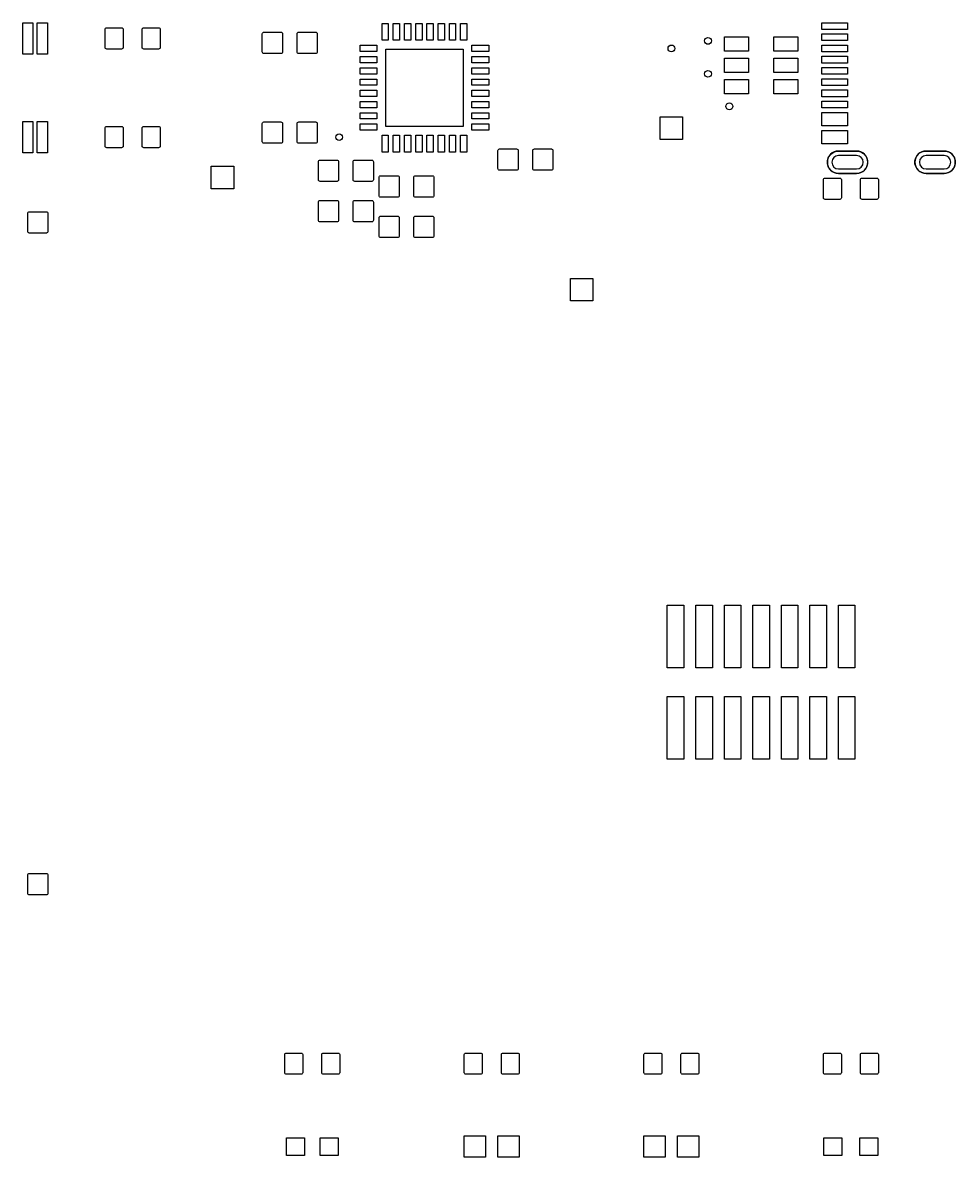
# Model space of a CAD drawing. Header units: inches. Extents: x 4.52 to 7.77, y -6.01 to -2.23.
# Drawn here: x 6.126 to 7.762, y -6.011 to -4.02 of the extents above; entities that cross this region are included whole.
import ezdxf

# ---------------------------------------------------------------- set-up
doc = ezdxf.new("R2010")
doc.units = ezdxf.units.IN
doc.header["$MEASUREMENT"] = 0
doc.layers.add('F.Mask', color=201, linetype='CONTINUOUS', true_color=0xd864ff)

msp = doc.modelspace()

# ---------------------------------------------------------------- linework, layer by layer
at = {"layer": 'F.Mask', "linetype": 'CONTINUOUS'}
for p, q in [((6.126, -4.0748), (6.126, -4.0197)), ((6.126, -4.0197), (6.1437, -4.0197)), ((6.1437, -4.0197), (6.1437, -4.0748)), ((6.1516, -4.0748), (6.1516, -4.0197)), ((6.1516, -4.0197), (6.1693, -4.0197)), ((6.1693, -4.0197), (6.1693, -4.0748)), ((6.7563, -4.0506), (6.7563, -4.0211)), ((6.7563, -4.0211), (6.7673, -4.0211)), ((6.7673, -4.0211), (6.7673, -4.0506)), ((6.776, -4.0506), (6.776, -4.0211)), ((6.776, -4.0211), (6.787, -4.0211)), ((6.787, -4.0211), (6.787, -4.0506)), ((6.7957, -4.0506), (6.7957, -4.0211)), ((6.7957, -4.0211), (6.8067, -4.0211)), ((6.8067, -4.0211), (6.8067, -4.0506)), ((6.8154, -4.0506), (6.8154, -4.0211)), ((6.8154, -4.0211), (6.8264, -4.0211)), ((6.8264, -4.0211), (6.8264, -4.0506)), ((6.835, -4.0506), (6.835, -4.0211)), ((6.835, -4.0211), (6.8461, -4.0211)), ((6.8461, -4.0211), (6.8461, -4.0506)), ((6.8547, -4.0506), (6.8547, -4.0211)), ((6.8547, -4.0211), (6.8657, -4.0211)), ((6.8657, -4.0211), (6.8657, -4.0506)), ((6.8744, -4.0506), (6.8744, -4.0211)), ((6.8744, -4.0211), (6.8854, -4.0211)), ((6.8854, -4.0211), (6.8854, -4.0506)), ((6.8941, -4.0506), (6.8941, -4.0211)), ((6.8941, -4.0211), (6.9051, -4.0211)), ((6.9051, -4.0211), (6.9051, -4.0506)), ((7.5276, -4.0315), (7.5276, -4.0197)), ((7.5276, -4.0197), (7.5728, -4.0197)), ((7.5728, -4.0197), (7.5728, -4.0315)), ((6.2707, -4.0313), (6.2709, -4.0303)), ((6.2707, -4.0631), (6.2707, -4.0313)), ((6.2709, -4.0303), (6.2715, -4.0294)), ((6.2715, -4.0294), (6.2724, -4.0288)), ((6.2724, -4.0288), (6.2735, -4.0285)), ((6.2735, -4.0285), (6.2994, -4.0285)), ((6.2994, -4.0285), (6.3004, -4.0288)), ((6.3004, -4.0288), (6.3013, -4.0294)), ((6.3013, -4.0294), (6.302, -4.0303)), ((6.302, -4.0303), (6.3022, -4.0313)), ((6.3022, -4.0313), (6.3022, -4.0631)), ((6.3356, -4.0313), (6.3358, -4.0303)), ((6.3356, -4.0631), (6.3356, -4.0313)), ((6.3358, -4.0303), (6.3365, -4.0294)), ((6.3365, -4.0294), (6.3374, -4.0288)), ((6.3374, -4.0288), (6.3384, -4.0285)), ((6.3384, -4.0285), (6.3643, -4.0285)), ((6.3643, -4.0285), (6.3654, -4.0288)), ((6.3654, -4.0288), (6.3663, -4.0294)), ((6.3663, -4.0294), (6.3669, -4.0303)), ((6.3669, -4.0303), (6.3671, -4.0313)), ((6.3671, -4.0313), (6.3671, -4.0631)), ((6.5463, -4.0392), (6.5465, -4.0381)), ((6.5463, -4.071), (6.5463, -4.0392)), ((6.5465, -4.0381), (6.5471, -4.0372)), ((6.5471, -4.0372), (6.548, -4.0366)), ((6.548, -4.0366), (6.5491, -4.0364)), ((6.5491, -4.0364), (6.5789, -4.0364)), ((6.5789, -4.0364), (6.58, -4.0366)), ((6.58, -4.0366), (6.5809, -4.0372)), ((6.5809, -4.0372), (6.5815, -4.0381)), ((6.5815, -4.0381), (6.5817, -4.0392)), ((6.5817, -4.0392), (6.5817, -4.071)), ((6.6073, -4.0392), (6.6075, -4.0381)), ((6.6073, -4.071), (6.6073, -4.0392)), ((6.6075, -4.0381), (6.6081, -4.0372)), ((6.6081, -4.0372), (6.609, -4.0366)), ((6.609, -4.0366), (6.6101, -4.0364)), ((6.6101, -4.0364), (6.6399, -4.0364)), ((6.6399, -4.0364), (6.641, -4.0366)), ((6.641, -4.0366), (6.6419, -4.0372)), ((6.6419, -4.0372), (6.6425, -4.0381)), ((6.6425, -4.0381), (6.6427, -4.0392)), ((6.6427, -4.0392), (6.6427, -4.071)), ((7.5728, -4.0315), (7.5276, -4.0315)), ((7.5276, -4.0512), (7.5276, -4.0394)), ((7.5276, -4.0394), (7.5728, -4.0394)), ((7.5728, -4.0394), (7.5728, -4.0512)), ((6.7179, -4.0705), (6.7179, -4.0594)), ((6.7179, -4.0594), (6.7474, -4.0594)), ((6.7474, -4.0594), (6.7474, -4.0705)), ((6.7673, -4.0506), (6.7563, -4.0506)), ((6.787, -4.0506), (6.776, -4.0506)), ((6.8067, -4.0506), (6.7957, -4.0506)), ((6.8264, -4.0506), (6.8154, -4.0506)), ((6.8461, -4.0506), (6.835, -4.0506)), ((6.8657, -4.0506), (6.8547, -4.0506)), ((6.8854, -4.0506), (6.8744, -4.0506)), ((6.9051, -4.0506), (6.8941, -4.0506)), ((6.914, -4.0705), (6.914, -4.0594)), ((6.914, -4.0594), (6.9435, -4.0594)), ((6.9435, -4.0594), (6.9435, -4.0705)), ((7.3571, -4.0699), (7.3571, -4.0443)), ((7.3571, -4.0443), (7.3988, -4.0443)), ((7.3988, -4.0443), (7.3988, -4.0699)), ((7.4437, -4.0699), (7.4437, -4.0443)), ((7.4437, -4.0443), (7.4854, -4.0443)), ((7.4854, -4.0443), (7.4854, -4.0699)), ((7.5728, -4.0512), (7.5276, -4.0512)), ((7.5276, -4.0709), (7.5276, -4.0591)), ((7.5276, -4.0591), (7.5728, -4.0591)), ((7.5728, -4.0591), (7.5728, -4.0709)), ((6.1437, -4.0748), (6.126, -4.0748)), ((6.1693, -4.0748), (6.1516, -4.0748)), ((6.2709, -4.0642), (6.2707, -4.0631)), ((6.2715, -4.0651), (6.2709, -4.0642)), ((6.2724, -4.0657), (6.2715, -4.0651)), ((6.2735, -4.0659), (6.2724, -4.0657)), ((6.2994, -4.0659), (6.2735, -4.0659)), ((6.3004, -4.0657), (6.2994, -4.0659)), ((6.3013, -4.0651), (6.3004, -4.0657)), ((6.302, -4.0642), (6.3013, -4.0651)), ((6.3022, -4.0631), (6.302, -4.0642)), ((6.3358, -4.0642), (6.3356, -4.0631)), ((6.3365, -4.0651), (6.3358, -4.0642)), ((6.3374, -4.0657), (6.3365, -4.0651)), ((6.3384, -4.0659), (6.3374, -4.0657)), ((6.3643, -4.0659), (6.3384, -4.0659)), ((6.3654, -4.0657), (6.3643, -4.0659)), ((6.3663, -4.0651), (6.3654, -4.0657)), ((6.3669, -4.0642), (6.3663, -4.0651)), ((6.3671, -4.0631), (6.3669, -4.0642)), ((6.5465, -4.0721), (6.5463, -4.071)), ((6.5471, -4.073), (6.5465, -4.0721)), ((6.548, -4.0736), (6.5471, -4.073)), ((6.5491, -4.0738), (6.548, -4.0736)), ((6.5789, -4.0738), (6.5491, -4.0738)), ((6.58, -4.0736), (6.5789, -4.0738)), ((6.5809, -4.073), (6.58, -4.0736)), ((6.5815, -4.0721), (6.5809, -4.073)), ((6.5817, -4.071), (6.5815, -4.0721)), ((6.6075, -4.0721), (6.6073, -4.071)), ((6.6081, -4.073), (6.6075, -4.0721)), ((6.609, -4.0736), (6.6081, -4.073)), ((6.6101, -4.0738), (6.609, -4.0736)), ((6.6399, -4.0738), (6.6101, -4.0738)), ((6.641, -4.0736), (6.6399, -4.0738)), ((6.6419, -4.073), (6.641, -4.0736)), ((6.6425, -4.0721), (6.6419, -4.073)), ((6.6427, -4.071), (6.6425, -4.0721)), ((6.7474, -4.0705), (6.7179, -4.0705)), ((6.7179, -4.0902), (6.7179, -4.0791)), ((6.7179, -4.0791), (6.7474, -4.0791)), ((6.7474, -4.0791), (6.7474, -4.0902)), ((6.7628, -4.2018), (6.7628, -4.0659)), ((6.7628, -4.0659), (6.8986, -4.0659)), ((6.8986, -4.0659), (6.8986, -4.2018)), ((6.9435, -4.0705), (6.914, -4.0705)), ((6.914, -4.0902), (6.914, -4.0791)), ((6.914, -4.0791), (6.9435, -4.0791)), ((6.9435, -4.0791), (6.9435, -4.0902)), ((7.3988, -4.0699), (7.3571, -4.0699)), ((7.3571, -4.1073), (7.3571, -4.0817)), ((7.3571, -4.0817), (7.3988, -4.0817)), ((7.3988, -4.0817), (7.3988, -4.1073)), ((7.4854, -4.0699), (7.4437, -4.0699)), ((7.4437, -4.1073), (7.4437, -4.0817)), ((7.4437, -4.0817), (7.4854, -4.0817)), ((7.4854, -4.0817), (7.4854, -4.1073)), ((7.5728, -4.0709), (7.5276, -4.0709)), ((7.5276, -4.0906), (7.5276, -4.0787)), ((7.5276, -4.0787), (7.5728, -4.0787)), ((7.5728, -4.0787), (7.5728, -4.0906)), ((6.7474, -4.0902), (6.7179, -4.0902)), ((6.7179, -4.1098), (6.7179, -4.0988)), ((6.7179, -4.0988), (6.7474, -4.0988)), ((6.7474, -4.0988), (6.7474, -4.1098)), ((6.9435, -4.0902), (6.914, -4.0902)), ((6.914, -4.1098), (6.914, -4.0988)), ((6.914, -4.0988), (6.9435, -4.0988)), ((6.9435, -4.0988), (6.9435, -4.1098)), ((7.5728, -4.0906), (7.5276, -4.0906)), ((7.5276, -4.1102), (7.5276, -4.0984)), ((7.5276, -4.0984), (7.5728, -4.0984)), ((7.5728, -4.0984), (7.5728, -4.1102)), ((6.7474, -4.1098), (6.7179, -4.1098)), ((6.7179, -4.1295), (6.7179, -4.1185)), ((6.7179, -4.1185), (6.7474, -4.1185)), ((6.7474, -4.1185), (6.7474, -4.1295)), ((6.9435, -4.1098), (6.914, -4.1098)), ((6.914, -4.1295), (6.914, -4.1185)), ((6.914, -4.1185), (6.9435, -4.1185)), ((6.9435, -4.1185), (6.9435, -4.1295)), ((7.3988, -4.1073), (7.3571, -4.1073)), ((7.3571, -4.1447), (7.3571, -4.1191)), ((7.3571, -4.1191), (7.3988, -4.1191)), ((7.3988, -4.1191), (7.3988, -4.1447)), ((7.4854, -4.1073), (7.4437, -4.1073)), ((7.4437, -4.1447), (7.4437, -4.1191)), ((7.4437, -4.1191), (7.4854, -4.1191)), ((7.4854, -4.1191), (7.4854, -4.1447)), ((7.5728, -4.1102), (7.5276, -4.1102)), ((7.5276, -4.1299), (7.5276, -4.1181)), ((7.5276, -4.1181), (7.5728, -4.1181)), ((7.5728, -4.1181), (7.5728, -4.1299)), ((6.7474, -4.1295), (6.7179, -4.1295)), ((6.7179, -4.1492), (6.7179, -4.1382)), ((6.7179, -4.1382), (6.7474, -4.1382)), ((6.7474, -4.1382), (6.7474, -4.1492)), ((6.9435, -4.1295), (6.914, -4.1295)), ((6.914, -4.1492), (6.914, -4.1382)), ((6.914, -4.1382), (6.9435, -4.1382)), ((6.9435, -4.1382), (6.9435, -4.1492)), ((7.5728, -4.1299), (7.5276, -4.1299)), ((7.5276, -4.1496), (7.5276, -4.1378)), ((7.5276, -4.1378), (7.5728, -4.1378)), ((7.5728, -4.1378), (7.5728, -4.1496)), ((6.7474, -4.1492), (6.7179, -4.1492)), ((6.7179, -4.1689), (6.7179, -4.1579)), ((6.7179, -4.1579), (6.7474, -4.1579)), ((6.7474, -4.1579), (6.7474, -4.1689)), ((6.9435, -4.1492), (6.914, -4.1492)), ((6.914, -4.1689), (6.914, -4.1579)), ((6.914, -4.1579), (6.9435, -4.1579)), ((6.9435, -4.1579), (6.9435, -4.1689)), ((7.3988, -4.1447), (7.3571, -4.1447)), ((7.4854, -4.1447), (7.4437, -4.1447)), ((7.5728, -4.1496), (7.5276, -4.1496)), ((7.5276, -4.1693), (7.5276, -4.1575)), ((7.5276, -4.1575), (7.5728, -4.1575)), ((7.5728, -4.1575), (7.5728, -4.1693)), ((6.7474, -4.1689), (6.7179, -4.1689)), ((6.7179, -4.1886), (6.7179, -4.1776)), ((6.7179, -4.1776), (6.7474, -4.1776)), ((6.7474, -4.1776), (6.7474, -4.1886)), ((6.9435, -4.1689), (6.914, -4.1689)), ((6.914, -4.1886), (6.914, -4.1776)), ((6.914, -4.1776), (6.9435, -4.1776)), ((6.9435, -4.1776), (6.9435, -4.1886)), ((7.5728, -4.1693), (7.5276, -4.1693)), ((7.5276, -4.2008), (7.5276, -4.1772)), ((7.5276, -4.1772), (7.5728, -4.1772)), ((7.5728, -4.1772), (7.5728, -4.2008)), ((6.126, -4.248), (6.126, -4.1929)), ((6.126, -4.1929), (6.1437, -4.1929)), ((6.1437, -4.1929), (6.1437, -4.248)), ((6.1516, -4.248), (6.1516, -4.1929)), ((6.1516, -4.1929), (6.1693, -4.1929)), ((6.1693, -4.1929), (6.1693, -4.248)), ((6.5463, -4.1967), (6.5465, -4.1956)), ((6.5463, -4.2285), (6.5463, -4.1967)), ((6.5465, -4.1956), (6.5471, -4.1947)), ((6.5471, -4.1947), (6.548, -4.1941)), ((6.548, -4.1941), (6.5491, -4.1939)), ((6.5491, -4.1939), (6.5789, -4.1939)), ((6.5789, -4.1939), (6.58, -4.1941)), ((6.58, -4.1941), (6.5809, -4.1947)), ((6.5809, -4.1947), (6.5815, -4.1956)), ((6.5815, -4.1956), (6.5817, -4.1967)), ((6.5817, -4.1967), (6.5817, -4.2285)), ((6.6073, -4.1967), (6.6075, -4.1956)), ((6.6073, -4.2285), (6.6073, -4.1967)), ((6.6075, -4.1956), (6.6081, -4.1947)), ((6.6081, -4.1947), (6.609, -4.1941)), ((6.609, -4.1941), (6.6101, -4.1939)), ((6.6101, -4.1939), (6.6399, -4.1939)), ((6.6399, -4.1939), (6.641, -4.1941)), ((6.641, -4.1941), (6.6419, -4.1947)), ((6.6419, -4.1947), (6.6425, -4.1956)), ((6.6425, -4.1956), (6.6427, -4.1967)), ((6.6427, -4.1967), (6.6427, -4.2285)), ((6.7474, -4.1886), (6.7179, -4.1886)), ((6.7179, -4.2083), (6.7179, -4.1972)), ((6.7179, -4.1972), (6.7474, -4.1972)), ((6.7474, -4.1972), (6.7474, -4.2083)), ((6.9435, -4.1886), (6.914, -4.1886)), ((6.914, -4.2083), (6.914, -4.1972)), ((6.914, -4.1972), (6.9435, -4.1972)), ((6.9435, -4.1972), (6.9435, -4.2083)), ((7.2441, -4.2244), (7.2441, -4.185)), ((7.2441, -4.185), (7.2835, -4.185)), ((7.2835, -4.185), (7.2835, -4.2244)), ((7.5728, -4.2008), (7.5276, -4.2008)), ((6.2707, -4.2046), (6.2709, -4.2035)), ((6.2707, -4.2364), (6.2707, -4.2046)), ((6.2709, -4.2035), (6.2715, -4.2026)), ((6.2715, -4.2026), (6.2724, -4.202)), ((6.2724, -4.202), (6.2735, -4.2018)), ((6.2735, -4.2018), (6.2994, -4.2018)), ((6.2994, -4.2018), (6.3004, -4.202)), ((6.3004, -4.202), (6.3013, -4.2026)), ((6.3013, -4.2026), (6.302, -4.2035)), ((6.302, -4.2035), (6.3022, -4.2046)), ((6.3022, -4.2046), (6.3022, -4.2364)), ((6.3356, -4.2046), (6.3358, -4.2035)), ((6.3356, -4.2364), (6.3356, -4.2046)), ((6.3358, -4.2035), (6.3365, -4.2026)), ((6.3365, -4.2026), (6.3374, -4.202)), ((6.3374, -4.202), (6.3384, -4.2018)), ((6.3384, -4.2018), (6.3643, -4.2018)), ((6.3643, -4.2018), (6.3654, -4.202)), ((6.3654, -4.202), (6.3663, -4.2026)), ((6.3663, -4.2026), (6.3669, -4.2035)), ((6.3669, -4.2035), (6.3671, -4.2046)), ((6.3671, -4.2046), (6.3671, -4.2364)), ((6.7474, -4.2083), (6.7179, -4.2083)), ((6.7563, -4.2467), (6.7563, -4.2171)), ((6.7563, -4.2171), (6.7673, -4.2171)), ((6.8986, -4.2018), (6.7628, -4.2018)), ((6.7673, -4.2171), (6.7673, -4.2467)), ((6.776, -4.2467), (6.776, -4.2171)), ((6.776, -4.2171), (6.787, -4.2171)), ((6.787, -4.2171), (6.787, -4.2467)), ((6.7957, -4.2467), (6.7957, -4.2171)), ((6.7957, -4.2171), (6.8067, -4.2171)), ((6.8067, -4.2171), (6.8067, -4.2467)), ((6.8154, -4.2467), (6.8154, -4.2171)), ((6.8154, -4.2171), (6.8264, -4.2171)), ((6.8264, -4.2171), (6.8264, -4.2467)), ((6.835, -4.2467), (6.835, -4.2171)), ((6.835, -4.2171), (6.8461, -4.2171)), ((6.8461, -4.2171), (6.8461, -4.2467)), ((6.8547, -4.2467), (6.8547, -4.2171)), ((6.8547, -4.2171), (6.8657, -4.2171)), ((6.8657, -4.2171), (6.8657, -4.2467)), ((6.8744, -4.2467), (6.8744, -4.2171)), ((6.8744, -4.2171), (6.8854, -4.2171)), ((6.8854, -4.2171), (6.8854, -4.2467)), ((6.8941, -4.2467), (6.8941, -4.2171)), ((6.8941, -4.2171), (6.9051, -4.2171)), ((6.9051, -4.2171), (6.9051, -4.2467)), ((6.9435, -4.2083), (6.914, -4.2083)), ((7.5276, -4.2323), (7.5276, -4.2087)), ((7.5276, -4.2087), (7.5728, -4.2087)), ((7.5728, -4.2087), (7.5728, -4.2323)), ((6.2709, -4.2374), (6.2707, -4.2364)), ((6.2715, -4.2384), (6.2709, -4.2374)), ((6.2724, -4.239), (6.2715, -4.2384)), ((6.2735, -4.2392), (6.2724, -4.239)), ((6.2994, -4.2392), (6.2735, -4.2392)), ((6.3004, -4.239), (6.2994, -4.2392)), ((6.3013, -4.2384), (6.3004, -4.239)), ((6.302, -4.2374), (6.3013, -4.2384)), ((6.3022, -4.2364), (6.302, -4.2374)), ((6.3358, -4.2374), (6.3356, -4.2364)), ((6.3365, -4.2384), (6.3358, -4.2374)), ((6.3374, -4.239), (6.3365, -4.2384)), ((6.3384, -4.2392), (6.3374, -4.239)), ((6.3643, -4.2392), (6.3384, -4.2392)), ((6.3654, -4.239), (6.3643, -4.2392)), ((6.3663, -4.2384), (6.3654, -4.239)), ((6.3669, -4.2374), (6.3663, -4.2384)), ((6.3671, -4.2364), (6.3669, -4.2374)), ((6.5465, -4.2296), (6.5463, -4.2285)), ((6.5471, -4.2305), (6.5465, -4.2296)), ((6.548, -4.2311), (6.5471, -4.2305)), ((6.5491, -4.2313), (6.548, -4.2311)), ((6.5789, -4.2313), (6.5491, -4.2313)), ((6.58, -4.2311), (6.5789, -4.2313)), ((6.5809, -4.2305), (6.58, -4.2311)), ((6.5815, -4.2296), (6.5809, -4.2305)), ((6.5817, -4.2285), (6.5815, -4.2296)), ((6.6075, -4.2296), (6.6073, -4.2285)), ((6.6081, -4.2305), (6.6075, -4.2296)), ((6.609, -4.2311), (6.6081, -4.2305)), ((6.6101, -4.2313), (6.609, -4.2311)), ((6.6399, -4.2313), (6.6101, -4.2313)), ((6.641, -4.2311), (6.6399, -4.2313)), ((6.6419, -4.2305), (6.641, -4.2311)), ((6.6425, -4.2296), (6.6419, -4.2305)), ((6.6427, -4.2285), (6.6425, -4.2296)), ((7.2835, -4.2244), (7.2441, -4.2244)), ((7.5728, -4.2323), (7.5276, -4.2323)), ((6.1437, -4.248), (6.126, -4.248)), ((6.1693, -4.248), (6.1516, -4.248)), ((6.6455, -4.2616), (6.6464, -4.261)), ((6.6464, -4.261), (6.6475, -4.2608)), ((6.6475, -4.2608), (6.6773, -4.2608)), ((6.6773, -4.2608), (6.6784, -4.261)), ((6.6784, -4.261), (6.6793, -4.2616)), ((6.7065, -4.2616), (6.7074, -4.261)), ((6.7074, -4.261), (6.7085, -4.2608)), ((6.7085, -4.2608), (6.7383, -4.2608)), ((6.7383, -4.2608), (6.7394, -4.261)), ((6.7394, -4.261), (6.7403, -4.2616)), ((6.7673, -4.2467), (6.7563, -4.2467)), ((6.787, -4.2467), (6.776, -4.2467)), ((6.8067, -4.2467), (6.7957, -4.2467)), ((6.8264, -4.2467), (6.8154, -4.2467)), ((6.8461, -4.2467), (6.835, -4.2467)), ((6.8657, -4.2467), (6.8547, -4.2467)), ((6.8854, -4.2467), (6.8744, -4.2467)), ((6.9051, -4.2467), (6.8941, -4.2467)), ((6.9596, -4.2439), (6.9599, -4.2429)), ((6.9596, -4.2757), (6.9596, -4.2439)), ((6.9599, -4.2429), (6.9605, -4.242)), ((6.9605, -4.242), (6.9614, -4.2414)), ((6.9614, -4.2414), (6.9624, -4.2411)), ((6.9624, -4.2411), (6.9923, -4.2411)), ((6.9923, -4.2411), (6.9933, -4.2414)), ((6.9933, -4.2414), (6.9943, -4.242)), ((6.9943, -4.242), (6.9949, -4.2429)), ((6.9949, -4.2429), (6.9951, -4.2439)), ((6.9951, -4.2439), (6.9951, -4.2757)), ((7.0207, -4.2439), (7.0209, -4.2429)), ((7.0207, -4.2757), (7.0207, -4.2439)), ((7.0209, -4.2429), (7.0215, -4.242)), ((7.0215, -4.242), (7.0224, -4.2414)), ((7.0224, -4.2414), (7.0235, -4.2411)), ((7.0235, -4.2411), (7.0533, -4.2411)), ((7.0533, -4.2411), (7.0544, -4.2414)), ((7.0544, -4.2414), (7.0553, -4.242)), ((7.0553, -4.242), (7.0559, -4.2429)), ((7.0559, -4.2429), (7.0561, -4.2439)), ((7.0561, -4.2439), (7.0561, -4.2757)), ((7.5376, -4.262), (7.5389, -4.257)), ((7.5389, -4.257), (7.5415, -4.2526)), ((7.5415, -4.2526), (7.5451, -4.249)), ((7.5451, -4.249), (7.5496, -4.2464)), ((7.5496, -4.2464), (7.5545, -4.2451)), ((7.5545, -4.2451), (7.5571, -4.2449)), ((7.5571, -4.2449), (7.5886, -4.2449)), ((7.5886, -4.2449), (7.5571, -4.2449)), ((7.5886, -4.2528), (7.5571, -4.2528)), ((7.5886, -4.2449), (7.5912, -4.2451)), ((7.5912, -4.2451), (7.5961, -4.2464)), ((7.5961, -4.2464), (7.6006, -4.249)), ((7.6006, -4.249), (7.6042, -4.2526)), ((7.6042, -4.2526), (7.6068, -4.257)), ((7.6068, -4.257), (7.6081, -4.262)), ((7.6911, -4.262), (7.6924, -4.257)), ((7.6924, -4.257), (7.695, -4.2526)), ((7.695, -4.2526), (7.6986, -4.2489)), ((7.6986, -4.2489), (7.7031, -4.2464)), ((7.7031, -4.2464), (7.7081, -4.2451)), ((7.7081, -4.2451), (7.7106, -4.2449)), ((7.7106, -4.2449), (7.7421, -4.2449)), ((7.7421, -4.2449), (7.7106, -4.2449)), ((7.7421, -4.2528), (7.7106, -4.2528)), ((7.7421, -4.2449), (7.7447, -4.2451)), ((7.7447, -4.2451), (7.7497, -4.2464)), ((7.7497, -4.2464), (7.7541, -4.2489)), ((7.7541, -4.2489), (7.7577, -4.2526)), ((7.7577, -4.2526), (7.7603, -4.257)), ((7.7603, -4.257), (7.7616, -4.262)), ((6.4567, -4.311), (6.4567, -4.2717)), ((6.4567, -4.2717), (6.4961, -4.2717)), ((6.4961, -4.2717), (6.4961, -4.311)), ((6.6447, -4.2636), (6.6449, -4.2626)), ((6.6447, -4.2954), (6.6447, -4.2636)), ((6.6449, -4.2626), (6.6455, -4.2616)), ((6.6793, -4.2616), (6.6799, -4.2626)), ((6.6799, -4.2626), (6.6801, -4.2636)), ((6.6801, -4.2636), (6.6801, -4.2954)), ((6.7057, -4.2636), (6.7059, -4.2626)), ((6.7057, -4.2954), (6.7057, -4.2636)), ((6.7059, -4.2626), (6.7065, -4.2616)), ((6.7403, -4.2616), (6.7409, -4.2626)), ((6.7409, -4.2626), (6.7411, -4.2636)), ((6.7411, -4.2636), (6.7411, -4.2954)), ((6.9599, -4.2768), (6.9596, -4.2757)), ((6.9605, -4.2777), (6.9599, -4.2768)), ((6.9614, -4.2783), (6.9605, -4.2777)), ((6.9624, -4.2785), (6.9614, -4.2783)), ((6.9923, -4.2785), (6.9624, -4.2785)), ((6.9933, -4.2783), (6.9923, -4.2785)), ((6.9943, -4.2777), (6.9933, -4.2783)), ((6.9949, -4.2768), (6.9943, -4.2777)), ((6.9951, -4.2757), (6.9949, -4.2768)), ((7.0209, -4.2768), (7.0207, -4.2757)), ((7.0215, -4.2777), (7.0209, -4.2768)), ((7.0224, -4.2783), (7.0215, -4.2777)), ((7.0235, -4.2785), (7.0224, -4.2783)), ((7.0533, -4.2785), (7.0235, -4.2785)), ((7.0544, -4.2783), (7.0533, -4.2785)), ((7.0553, -4.2777), (7.0544, -4.2783)), ((7.0559, -4.2768), (7.0553, -4.2777)), ((7.0561, -4.2757), (7.0559, -4.2768)), ((7.5376, -4.2671), (7.5376, -4.262)), ((7.5389, -4.2721), (7.5376, -4.2671)), ((7.5415, -4.2766), (7.5389, -4.2721)), ((7.5451, -4.2802), (7.5415, -4.2766)), ((7.5496, -4.2828), (7.5451, -4.2802)), ((7.5571, -4.2764), (7.5886, -4.2764)), ((7.6006, -4.2802), (7.5961, -4.2828)), ((7.6042, -4.2766), (7.6006, -4.2802)), ((7.6068, -4.2721), (7.6042, -4.2766)), ((7.6081, -4.2671), (7.6068, -4.2721)), ((7.6081, -4.262), (7.6081, -4.2671)), ((7.6911, -4.2671), (7.6911, -4.262)), ((7.6924, -4.2721), (7.6911, -4.2671)), ((7.695, -4.2766), (7.6924, -4.2721)), ((7.6986, -4.2802), (7.695, -4.2766)), ((7.7031, -4.2828), (7.6986, -4.2802)), ((7.7106, -4.2764), (7.7421, -4.2764)), ((7.7541, -4.2802), (7.7497, -4.2828)), ((7.7577, -4.2766), (7.7541, -4.2802)), ((7.7603, -4.2721), (7.7577, -4.2766)), ((7.7616, -4.2671), (7.7603, -4.2721)), ((7.7616, -4.262), (7.7616, -4.2671)), ((6.6449, -4.2965), (6.6447, -4.2954)), ((6.6455, -4.2974), (6.6449, -4.2965)), ((6.6464, -4.298), (6.6455, -4.2974)), ((6.6475, -4.2982), (6.6464, -4.298)), ((6.6773, -4.2982), (6.6475, -4.2982)), ((6.6784, -4.298), (6.6773, -4.2982)), ((6.6793, -4.2974), (6.6784, -4.298)), ((6.6799, -4.2965), (6.6793, -4.2974)), ((6.6801, -4.2954), (6.6799, -4.2965)), ((6.7059, -4.2965), (6.7057, -4.2954)), ((6.7065, -4.2974), (6.7059, -4.2965)), ((6.7074, -4.298), (6.7065, -4.2974)), ((6.7085, -4.2982), (6.7074, -4.298)), ((6.7383, -4.2982), (6.7085, -4.2982)), ((6.7394, -4.298), (6.7383, -4.2982)), ((6.7403, -4.2974), (6.7394, -4.298)), ((6.7409, -4.2965), (6.7403, -4.2974)), ((6.7411, -4.2954), (6.7409, -4.2965)), ((6.751, -4.2912), (6.7512, -4.2901)), ((6.751, -4.323), (6.751, -4.2912)), ((6.7512, -4.2901), (6.7518, -4.2892)), ((6.7518, -4.2892), (6.7527, -4.2886)), ((6.7527, -4.2886), (6.7538, -4.2884)), ((6.7538, -4.2884), (6.7836, -4.2884)), ((6.7836, -4.2884), (6.7847, -4.2886)), ((6.7847, -4.2886), (6.7856, -4.2892)), ((6.7856, -4.2892), (6.7862, -4.2901)), ((6.7862, -4.2901), (6.7864, -4.2912)), ((6.7864, -4.2912), (6.7864, -4.323)), ((6.812, -4.2912), (6.8122, -4.2901)), ((6.812, -4.323), (6.812, -4.2912)), ((6.8122, -4.2901), (6.8128, -4.2892)), ((6.8128, -4.2892), (6.8137, -4.2886)), ((6.8137, -4.2886), (6.8148, -4.2884)), ((6.8148, -4.2884), (6.8446, -4.2884)), ((6.8446, -4.2884), (6.8457, -4.2886)), ((6.8457, -4.2886), (6.8466, -4.2892)), ((6.8466, -4.2892), (6.8472, -4.2901)), ((6.8472, -4.2901), (6.8474, -4.2912)), ((6.8474, -4.2912), (6.8474, -4.323)), ((7.5305, -4.2951), (7.5307, -4.2941)), ((7.5305, -4.3269), (7.5305, -4.2951)), ((7.5307, -4.2941), (7.5313, -4.2931)), ((7.5313, -4.2931), (7.5322, -4.2925)), ((7.5322, -4.2925), (7.5333, -4.2923)), ((7.5333, -4.2923), (7.5592, -4.2923)), ((7.5545, -4.2841), (7.5496, -4.2828)), ((7.5571, -4.2843), (7.5545, -4.2841)), ((7.5886, -4.2843), (7.5571, -4.2843)), ((7.5571, -4.2843), (7.5886, -4.2843)), ((7.5592, -4.2923), (7.5603, -4.2925)), ((7.5603, -4.2925), (7.5612, -4.2931)), ((7.5612, -4.2931), (7.5618, -4.2941)), ((7.5618, -4.2941), (7.562, -4.2951)), ((7.562, -4.2951), (7.562, -4.3269)), ((7.5912, -4.2841), (7.5886, -4.2843)), ((7.5961, -4.2828), (7.5912, -4.2841)), ((7.5955, -4.2951), (7.5957, -4.2941)), ((7.5955, -4.3269), (7.5955, -4.2951)), ((7.5957, -4.2941), (7.5963, -4.2931)), ((7.5963, -4.2931), (7.5972, -4.2925)), ((7.5972, -4.2925), (7.5983, -4.2923)), ((7.5983, -4.2923), (7.6242, -4.2923)), ((7.6242, -4.2923), (7.6252, -4.2925)), ((7.6252, -4.2925), (7.6261, -4.2931)), ((7.6261, -4.2931), (7.6268, -4.2941)), ((7.6268, -4.2941), (7.627, -4.2951)), ((7.627, -4.2951), (7.627, -4.3269)), ((7.7081, -4.2841), (7.7031, -4.2828)), ((7.7106, -4.2843), (7.7081, -4.2841)), ((7.7421, -4.2843), (7.7106, -4.2843)), ((7.7106, -4.2843), (7.7421, -4.2843)), ((7.7447, -4.2841), (7.7421, -4.2843)), ((7.7497, -4.2828), (7.7447, -4.2841)), ((6.4961, -4.311), (6.4567, -4.311)), ((6.6447, -4.3345), (6.6449, -4.3334)), ((6.6447, -4.3663), (6.6447, -4.3345)), ((6.6449, -4.3334), (6.6455, -4.3325)), ((6.6455, -4.3325), (6.6464, -4.3319)), ((6.6464, -4.3319), (6.6475, -4.3317)), ((6.6475, -4.3317), (6.6773, -4.3317)), ((6.6773, -4.3317), (6.6784, -4.3319)), ((6.6784, -4.3319), (6.6793, -4.3325)), ((6.6793, -4.3325), (6.6799, -4.3334)), ((6.6799, -4.3334), (6.6801, -4.3345)), ((6.6801, -4.3345), (6.6801, -4.3663)), ((6.7057, -4.3345), (6.7059, -4.3334)), ((6.7057, -4.3663), (6.7057, -4.3345)), ((6.7059, -4.3334), (6.7065, -4.3325)), ((6.7065, -4.3325), (6.7074, -4.3319)), ((6.7074, -4.3319), (6.7085, -4.3317)), ((6.7085, -4.3317), (6.7383, -4.3317)), ((6.7383, -4.3317), (6.7394, -4.3319)), ((6.7394, -4.3319), (6.7403, -4.3325)), ((6.7403, -4.3325), (6.7409, -4.3334)), ((6.7409, -4.3334), (6.7411, -4.3345)), ((6.7411, -4.3345), (6.7411, -4.3663)), ((6.7512, -4.3241), (6.751, -4.323)), ((6.7518, -4.325), (6.7512, -4.3241)), ((6.7527, -4.3256), (6.7518, -4.325)), ((6.7538, -4.3258), (6.7527, -4.3256)), ((6.7836, -4.3258), (6.7538, -4.3258)), ((6.7847, -4.3256), (6.7836, -4.3258)), ((6.7856, -4.325), (6.7847, -4.3256)), ((6.7862, -4.3241), (6.7856, -4.325)), ((6.7864, -4.323), (6.7862, -4.3241)), ((6.8122, -4.3241), (6.812, -4.323)), ((6.8128, -4.325), (6.8122, -4.3241)), ((6.8137, -4.3256), (6.8128, -4.325)), ((6.8148, -4.3258), (6.8137, -4.3256)), ((6.8446, -4.3258), (6.8148, -4.3258)), ((6.8457, -4.3256), (6.8446, -4.3258)), ((6.8466, -4.325), (6.8457, -4.3256)), ((6.8472, -4.3241), (6.8466, -4.325)), ((6.8474, -4.323), (6.8472, -4.3241)), ((7.5307, -4.328), (7.5305, -4.3269)), ((7.5313, -4.3289), (7.5307, -4.328)), ((7.5322, -4.3295), (7.5313, -4.3289)), ((7.5333, -4.3297), (7.5322, -4.3295)), ((7.5592, -4.3297), (7.5333, -4.3297)), ((7.5603, -4.3295), (7.5592, -4.3297)), ((7.5612, -4.3289), (7.5603, -4.3295)), ((7.5618, -4.328), (7.5612, -4.3289)), ((7.562, -4.3269), (7.5618, -4.328)), ((7.5957, -4.328), (7.5955, -4.3269)), ((7.5963, -4.3289), (7.5957, -4.328)), ((7.5972, -4.3295), (7.5963, -4.3289)), ((7.5983, -4.3297), (7.5972, -4.3295)), ((7.6242, -4.3297), (7.5983, -4.3297)), ((7.6252, -4.3295), (7.6242, -4.3297)), ((7.6261, -4.3289), (7.6252, -4.3295)), ((7.6268, -4.328), (7.6261, -4.3289)), ((7.627, -4.3269), (7.6268, -4.328)), ((6.1348, -4.3542), (6.1351, -4.3531)), ((6.1348, -4.386), (6.1348, -4.3542)), ((6.1351, -4.3531), (6.1357, -4.3522)), ((6.1357, -4.3522), (6.1366, -4.3516)), ((6.1366, -4.3516), (6.1376, -4.3514)), ((6.1376, -4.3514), (6.1675, -4.3514)), ((6.1675, -4.3514), (6.1685, -4.3516)), ((6.1685, -4.3516), (6.1695, -4.3522)), ((6.1695, -4.3522), (6.1701, -4.3531)), ((6.1701, -4.3531), (6.1703, -4.3542)), ((6.1703, -4.3542), (6.1703, -4.386)), ((6.7512, -4.361), (6.7518, -4.3601)), ((6.7518, -4.3601), (6.7527, -4.3595)), ((6.7527, -4.3595), (6.7538, -4.3593)), ((6.7538, -4.3593), (6.7836, -4.3593)), ((6.7836, -4.3593), (6.7847, -4.3595)), ((6.7847, -4.3595), (6.7856, -4.3601)), ((6.7856, -4.3601), (6.7862, -4.361)), ((6.8122, -4.361), (6.8128, -4.3601)), ((6.8128, -4.3601), (6.8137, -4.3595)), ((6.8137, -4.3595), (6.8148, -4.3593)), ((6.8148, -4.3593), (6.8446, -4.3593)), ((6.8446, -4.3593), (6.8457, -4.3595)), ((6.8457, -4.3595), (6.8466, -4.3601)), ((6.8466, -4.3601), (6.8472, -4.361)), ((6.6449, -4.3674), (6.6447, -4.3663)), ((6.6455, -4.3683), (6.6449, -4.3674)), ((6.6464, -4.3689), (6.6455, -4.3683)), ((6.6475, -4.3691), (6.6464, -4.3689)), ((6.6773, -4.3691), (6.6475, -4.3691)), ((6.6784, -4.3689), (6.6773, -4.3691)), ((6.6793, -4.3683), (6.6784, -4.3689)), ((6.6799, -4.3674), (6.6793, -4.3683)), ((6.6801, -4.3663), (6.6799, -4.3674)), ((6.7059, -4.3674), (6.7057, -4.3663)), ((6.7065, -4.3683), (6.7059, -4.3674)), ((6.7074, -4.3689), (6.7065, -4.3683)), ((6.7085, -4.3691), (6.7074, -4.3689)), ((6.7383, -4.3691), (6.7085, -4.3691)), ((6.7394, -4.3689), (6.7383, -4.3691)), ((6.7403, -4.3683), (6.7394, -4.3689)), ((6.7409, -4.3674), (6.7403, -4.3683)), ((6.7411, -4.3663), (6.7409, -4.3674)), ((6.751, -4.3621), (6.7512, -4.361)), ((6.751, -4.3939), (6.751, -4.3621)), ((6.7862, -4.361), (6.7864, -4.3621)), ((6.7864, -4.3621), (6.7864, -4.3939)), ((6.812, -4.3621), (6.8122, -4.361)), ((6.812, -4.3939), (6.812, -4.3621)), ((6.8472, -4.361), (6.8474, -4.3621)), ((6.8474, -4.3621), (6.8474, -4.3939)), ((6.1351, -4.387), (6.1348, -4.386)), ((6.1357, -4.388), (6.1351, -4.387)), ((6.1366, -4.3886), (6.1357, -4.388)), ((6.1376, -4.3888), (6.1366, -4.3886)), ((6.1675, -4.3888), (6.1376, -4.3888)), ((6.1685, -4.3886), (6.1675, -4.3888)), ((6.1695, -4.388), (6.1685, -4.3886)), ((6.1701, -4.387), (6.1695, -4.388)), ((6.1703, -4.386), (6.1701, -4.387)), ((6.7512, -4.3949), (6.751, -4.3939)), ((6.7518, -4.3958), (6.7512, -4.3949)), ((6.7527, -4.3964), (6.7518, -4.3958)), ((6.7538, -4.3967), (6.7527, -4.3964)), ((6.7836, -4.3967), (6.7538, -4.3967)), ((6.7847, -4.3964), (6.7836, -4.3967)), ((6.7856, -4.3958), (6.7847, -4.3964)), ((6.7862, -4.3949), (6.7856, -4.3958)), ((6.7864, -4.3939), (6.7862, -4.3949)), ((6.8122, -4.3949), (6.812, -4.3939)), ((6.8128, -4.3958), (6.8122, -4.3949)), ((6.8137, -4.3964), (6.8128, -4.3958)), ((6.8148, -4.3967), (6.8137, -4.3964)), ((6.8446, -4.3967), (6.8148, -4.3967)), ((6.8457, -4.3964), (6.8446, -4.3967)), ((6.8466, -4.3958), (6.8457, -4.3964)), ((6.8472, -4.3949), (6.8466, -4.3958)), ((6.8474, -4.3939), (6.8472, -4.3949)), ((7.0866, -4.5079), (7.0866, -4.4685)), ((7.0866, -4.4685), (7.126, -4.4685)), ((7.126, -4.4685), (7.126, -4.5079)), ((7.126, -4.5079), (7.0866, -4.5079)), ((7.2567, -5.152), (7.2567, -5.0421)), ((7.2567, -5.0421), (7.2858, -5.0421)), ((7.2858, -5.0421), (7.2858, -5.152)), ((7.3067, -5.152), (7.3067, -5.0421)), ((7.3067, -5.0421), (7.3358, -5.0421)), ((7.3358, -5.0421), (7.3358, -5.152)), ((7.3567, -5.152), (7.3567, -5.0421)), ((7.3567, -5.0421), (7.3858, -5.0421)), ((7.3858, -5.0421), (7.3858, -5.152)), ((7.4067, -5.152), (7.4067, -5.0421)), ((7.4067, -5.0421), (7.4358, -5.0421)), ((7.4358, -5.0421), (7.4358, -5.152)), ((7.4567, -5.152), (7.4567, -5.0421)), ((7.4567, -5.0421), (7.4858, -5.0421)), ((7.4858, -5.0421), (7.4858, -5.152)), ((7.5067, -5.152), (7.5067, -5.0421)), ((7.5067, -5.0421), (7.5358, -5.0421)), ((7.5358, -5.0421), (7.5358, -5.152)), ((7.5567, -5.152), (7.5567, -5.0421)), ((7.5567, -5.0421), (7.5858, -5.0421)), ((7.5858, -5.0421), (7.5858, -5.152)), ((7.2858, -5.152), (7.2567, -5.152)), ((7.3358, -5.152), (7.3067, -5.152)), ((7.3858, -5.152), (7.3567, -5.152)), ((7.4358, -5.152), (7.4067, -5.152)), ((7.4858, -5.152), (7.4567, -5.152)), ((7.5358, -5.152), (7.5067, -5.152)), ((7.5858, -5.152), (7.5567, -5.152)), ((7.2567, -5.3122), (7.2567, -5.2024)), ((7.2567, -5.2024), (7.2858, -5.2024)), ((7.2858, -5.2024), (7.2858, -5.3122)), ((7.3067, -5.3122), (7.3067, -5.2024)), ((7.3067, -5.2024), (7.3358, -5.2024)), ((7.3358, -5.2024), (7.3358, -5.3122)), ((7.3567, -5.3122), (7.3567, -5.2024)), ((7.3567, -5.2024), (7.3858, -5.2024)), ((7.3858, -5.2024), (7.3858, -5.3122)), ((7.4067, -5.3122), (7.4067, -5.2024)), ((7.4067, -5.2024), (7.4358, -5.2024)), ((7.4358, -5.2024), (7.4358, -5.3122)), ((7.4567, -5.3122), (7.4567, -5.2024)), ((7.4567, -5.2024), (7.4858, -5.2024)), ((7.4858, -5.2024), (7.4858, -5.3122)), ((7.5067, -5.3122), (7.5067, -5.2024)), ((7.5067, -5.2024), (7.5358, -5.2024)), ((7.5358, -5.2024), (7.5358, -5.3122)), ((7.5567, -5.3122), (7.5567, -5.2024)), ((7.5567, -5.2024), (7.5858, -5.2024)), ((7.5858, -5.2024), (7.5858, -5.3122)), ((7.2858, -5.3122), (7.2567, -5.3122)), ((7.3358, -5.3122), (7.3067, -5.3122)), ((7.3858, -5.3122), (7.3567, -5.3122)), ((7.4358, -5.3122), (7.4067, -5.3122)), ((7.4858, -5.3122), (7.4567, -5.3122)), ((7.5358, -5.3122), (7.5067, -5.3122)), ((7.5858, -5.3122), (7.5567, -5.3122)), ((6.1348, -5.5156), (6.1351, -5.5145)), ((6.1351, -5.5145), (6.1357, -5.5136)), ((6.1357, -5.5136), (6.1366, -5.513)), ((6.1366, -5.513), (6.1376, -5.5128)), ((6.1376, -5.5128), (6.1675, -5.5128)), ((6.1675, -5.5128), (6.1685, -5.513)), ((6.1685, -5.513), (6.1695, -5.5136)), ((6.1695, -5.5136), (6.1701, -5.5145)), ((6.1701, -5.5145), (6.1703, -5.5156)), ((6.1348, -5.5474), (6.1348, -5.5156)), ((6.1703, -5.5156), (6.1703, -5.5474)), ((6.1351, -5.5485), (6.1348, -5.5474)), ((6.1357, -5.5494), (6.1351, -5.5485)), ((6.1366, -5.55), (6.1357, -5.5494)), ((6.1376, -5.5502), (6.1366, -5.55)), ((6.1675, -5.5502), (6.1376, -5.5502)), ((6.1685, -5.55), (6.1675, -5.5502)), ((6.1695, -5.5494), (6.1685, -5.55)), ((6.1701, -5.5485), (6.1695, -5.5494)), ((6.1703, -5.5474), (6.1701, -5.5485)), ((6.5856, -5.8306), (6.5858, -5.8295)), ((6.5856, -5.8624), (6.5856, -5.8306)), ((6.5858, -5.8295), (6.5865, -5.8286)), ((6.5865, -5.8286), (6.5874, -5.828)), ((6.5874, -5.828), (6.5884, -5.8278)), ((6.5884, -5.8278), (6.6143, -5.8278)), ((6.6143, -5.8278), (6.6154, -5.828)), ((6.6154, -5.828), (6.6163, -5.8286)), ((6.6163, -5.8286), (6.6169, -5.8295)), ((6.6169, -5.8295), (6.6171, -5.8306)), ((6.6171, -5.8306), (6.6171, -5.8624)), ((6.6506, -5.8306), (6.6508, -5.8295)), ((6.6506, -5.8624), (6.6506, -5.8306)), ((6.6508, -5.8295), (6.6514, -5.8286)), ((6.6514, -5.8286), (6.6523, -5.828)), ((6.6523, -5.828), (6.6534, -5.8278)), ((6.6534, -5.8278), (6.6793, -5.8278)), ((6.6793, -5.8278), (6.6804, -5.828)), ((6.6804, -5.828), (6.6813, -5.8286)), ((6.6813, -5.8286), (6.6819, -5.8295)), ((6.6819, -5.8295), (6.6821, -5.8306)), ((6.6821, -5.8306), (6.6821, -5.8624)), ((6.9006, -5.8306), (6.9008, -5.8295)), ((6.9006, -5.8624), (6.9006, -5.8306)), ((6.9008, -5.8295), (6.9014, -5.8286)), ((6.9014, -5.8286), (6.9023, -5.828)), ((6.9023, -5.828), (6.9034, -5.8278)), ((6.9034, -5.8278), (6.9293, -5.8278)), ((6.9293, -5.8278), (6.9304, -5.828)), ((6.9304, -5.828), (6.9313, -5.8286)), ((6.9313, -5.8286), (6.9319, -5.8295)), ((6.9319, -5.8295), (6.9321, -5.8306)), ((6.9321, -5.8306), (6.9321, -5.8624)), ((6.9656, -5.8306), (6.9658, -5.8295)), ((6.9656, -5.8624), (6.9656, -5.8306)), ((6.9658, -5.8295), (6.9664, -5.8286)), ((6.9664, -5.8286), (6.9673, -5.828)), ((6.9673, -5.828), (6.9684, -5.8278)), ((6.9684, -5.8278), (6.9942, -5.8278)), ((6.9942, -5.8278), (6.9953, -5.828)), ((6.9953, -5.828), (6.9962, -5.8286)), ((6.9962, -5.8286), (6.9968, -5.8295)), ((6.9968, -5.8295), (6.997, -5.8306)), ((6.997, -5.8306), (6.997, -5.8624)), ((7.2156, -5.8306), (7.2158, -5.8295)), ((7.2156, -5.8624), (7.2156, -5.8306)), ((7.2158, -5.8295), (7.2164, -5.8286)), ((7.2164, -5.8286), (7.2173, -5.828)), ((7.2173, -5.828), (7.2184, -5.8278)), ((7.2184, -5.8278), (7.2442, -5.8278)), ((7.2442, -5.8278), (7.2453, -5.828)), ((7.2453, -5.828), (7.2462, -5.8286)), ((7.2462, -5.8286), (7.2468, -5.8295)), ((7.2468, -5.8295), (7.247, -5.8306)), ((7.247, -5.8306), (7.247, -5.8624)), ((7.2805, -5.8306), (7.2807, -5.8295)), ((7.2805, -5.8624), (7.2805, -5.8306)), ((7.2807, -5.8295), (7.2813, -5.8286)), ((7.2813, -5.8286), (7.2822, -5.828)), ((7.2822, -5.828), (7.2833, -5.8278)), ((7.2833, -5.8278), (7.3092, -5.8278)), ((7.3092, -5.8278), (7.3103, -5.828)), ((7.3103, -5.828), (7.3112, -5.8286)), ((7.3112, -5.8286), (7.3118, -5.8295)), ((7.3118, -5.8295), (7.312, -5.8306)), ((7.312, -5.8306), (7.312, -5.8624)), ((7.5305, -5.8306), (7.5307, -5.8295)), ((7.5305, -5.8624), (7.5305, -5.8306)), ((7.5307, -5.8295), (7.5313, -5.8286)), ((7.5313, -5.8286), (7.5322, -5.828)), ((7.5322, -5.828), (7.5333, -5.8278)), ((7.5333, -5.8278), (7.5592, -5.8278)), ((7.5592, -5.8278), (7.5603, -5.828)), ((7.5603, -5.828), (7.5612, -5.8286)), ((7.5612, -5.8286), (7.5618, -5.8295)), ((7.5618, -5.8295), (7.562, -5.8306)), ((7.562, -5.8306), (7.562, -5.8624)), ((7.5955, -5.8306), (7.5957, -5.8295)), ((7.5955, -5.8624), (7.5955, -5.8306)), ((7.5957, -5.8295), (7.5963, -5.8286)), ((7.5963, -5.8286), (7.5972, -5.828)), ((7.5972, -5.828), (7.5983, -5.8278)), ((7.5983, -5.8278), (7.6242, -5.8278)), ((7.6242, -5.8278), (7.6252, -5.828)), ((7.6252, -5.828), (7.6261, -5.8286)), ((7.6261, -5.8286), (7.6268, -5.8295)), ((7.6268, -5.8295), (7.627, -5.8306)), ((7.627, -5.8306), (7.627, -5.8624)), ((6.5858, -5.8634), (6.5856, -5.8624)), ((6.5865, -5.8643), (6.5858, -5.8634)), ((6.5874, -5.8649), (6.5865, -5.8643)), ((6.5884, -5.8652), (6.5874, -5.8649)), ((6.6143, -5.8652), (6.5884, -5.8652)), ((6.6154, -5.8649), (6.6143, -5.8652)), ((6.6163, -5.8643), (6.6154, -5.8649)), ((6.6169, -5.8634), (6.6163, -5.8643)), ((6.6171, -5.8624), (6.6169, -5.8634)), ((6.6508, -5.8634), (6.6506, -5.8624)), ((6.6514, -5.8643), (6.6508, -5.8634)), ((6.6523, -5.8649), (6.6514, -5.8643)), ((6.6534, -5.8652), (6.6523, -5.8649)), ((6.6793, -5.8652), (6.6534, -5.8652)), ((6.6804, -5.8649), (6.6793, -5.8652)), ((6.6813, -5.8643), (6.6804, -5.8649)), ((6.6819, -5.8634), (6.6813, -5.8643)), ((6.6821, -5.8624), (6.6819, -5.8634)), ((6.9008, -5.8634), (6.9006, -5.8624)), ((6.9014, -5.8643), (6.9008, -5.8634)), ((6.9023, -5.8649), (6.9014, -5.8643)), ((6.9034, -5.8652), (6.9023, -5.8649)), ((6.9293, -5.8652), (6.9034, -5.8652)), ((6.9304, -5.8649), (6.9293, -5.8652)), ((6.9313, -5.8643), (6.9304, -5.8649)), ((6.9319, -5.8634), (6.9313, -5.8643)), ((6.9321, -5.8624), (6.9319, -5.8634)), ((6.9658, -5.8634), (6.9656, -5.8624)), ((6.9664, -5.8643), (6.9658, -5.8634)), ((6.9673, -5.8649), (6.9664, -5.8643)), ((6.9684, -5.8652), (6.9673, -5.8649)), ((6.9942, -5.8652), (6.9684, -5.8652)), ((6.9953, -5.8649), (6.9942, -5.8652)), ((6.9962, -5.8643), (6.9953, -5.8649)), ((6.9968, -5.8634), (6.9962, -5.8643)), ((6.997, -5.8624), (6.9968, -5.8634)), ((7.2158, -5.8634), (7.2156, -5.8624)), ((7.2164, -5.8643), (7.2158, -5.8634)), ((7.2173, -5.8649), (7.2164, -5.8643)), ((7.2184, -5.8652), (7.2173, -5.8649)), ((7.2442, -5.8652), (7.2184, -5.8652)), ((7.2453, -5.8649), (7.2442, -5.8652)), ((7.2462, -5.8643), (7.2453, -5.8649)), ((7.2468, -5.8634), (7.2462, -5.8643)), ((7.247, -5.8624), (7.2468, -5.8634)), ((7.2807, -5.8634), (7.2805, -5.8624)), ((7.2813, -5.8643), (7.2807, -5.8634)), ((7.2822, -5.8649), (7.2813, -5.8643)), ((7.2833, -5.8652), (7.2822, -5.8649)), ((7.3092, -5.8652), (7.2833, -5.8652)), ((7.3103, -5.8649), (7.3092, -5.8652)), ((7.3112, -5.8643), (7.3103, -5.8649)), ((7.3118, -5.8634), (7.3112, -5.8643)), ((7.312, -5.8624), (7.3118, -5.8634)), ((7.5307, -5.8634), (7.5305, -5.8624)), ((7.5313, -5.8643), (7.5307, -5.8634)), ((7.5322, -5.8649), (7.5313, -5.8643)), ((7.5333, -5.8652), (7.5322, -5.8649)), ((7.5592, -5.8652), (7.5333, -5.8652)), ((7.5603, -5.8649), (7.5592, -5.8652)), ((7.5612, -5.8643), (7.5603, -5.8649)), ((7.5618, -5.8634), (7.5612, -5.8643)), ((7.562, -5.8624), (7.5618, -5.8634)), ((7.5957, -5.8634), (7.5955, -5.8624)), ((7.5963, -5.8643), (7.5957, -5.8634)), ((7.5972, -5.8649), (7.5963, -5.8643)), ((7.5983, -5.8652), (7.5972, -5.8649)), ((7.6242, -5.8652), (7.5983, -5.8652)), ((7.6252, -5.8649), (7.6242, -5.8652)), ((7.6261, -5.8643), (7.6252, -5.8649)), ((7.6268, -5.8634), (7.6261, -5.8643)), ((7.627, -5.8624), (7.6268, -5.8634)), ((6.9006, -6.0108), (6.9006, -5.9734)), ((6.9006, -5.9734), (6.938, -5.9734)), ((6.938, -5.9734), (6.938, -6.0108)), ((6.9596, -6.0108), (6.9596, -5.9734)), ((6.9596, -5.9734), (6.997, -5.9734)), ((6.997, -5.9734), (6.997, -6.0108)), ((7.2156, -6.0108), (7.2156, -5.9734)), ((7.2156, -5.9734), (7.253, -5.9734)), ((7.253, -5.9734), (7.253, -6.0108)), ((7.2746, -6.0108), (7.2746, -5.9734)), ((7.2746, -5.9734), (7.312, -5.9734)), ((7.312, -5.9734), (7.312, -6.0108)), ((6.5886, -6.0079), (6.5886, -5.9764)), ((6.5886, -5.9764), (6.6201, -5.9764)), ((6.6201, -5.9764), (6.6201, -6.0079)), ((6.6476, -6.0079), (6.6476, -5.9764)), ((6.6476, -5.9764), (6.6791, -5.9764)), ((6.6791, -5.9764), (6.6791, -6.0079)), ((7.5315, -6.0079), (7.5315, -5.9764)), ((7.5315, -5.9764), (7.563, -5.9764)), ((7.563, -5.9764), (7.563, -6.0079)), ((7.5945, -6.0079), (7.5945, -5.9764)), ((7.5945, -5.9764), (7.626, -5.9764)), ((7.626, -5.9764), (7.626, -6.0079)), ((6.6201, -6.0079), (6.5886, -6.0079)), ((6.6791, -6.0079), (6.6476, -6.0079)), ((6.938, -6.0108), (6.9006, -6.0108)), ((6.997, -6.0108), (6.9596, -6.0108)), ((7.253, -6.0108), (7.2156, -6.0108)), ((7.312, -6.0108), (7.2746, -6.0108)), ((7.563, -6.0079), (7.5315, -6.0079)), ((7.626, -6.0079), (7.5945, -6.0079))]:
    msp.add_line(p, q, dxfattribs=at)
at = {"layer": 'F.Mask'}
for centre in [(7.2638, -4.0648), (7.2638, -4.0648), (7.328, -4.0517), (7.328, -4.0517), (7.328, -4.1095), (7.328, -4.1095), (7.3655, -4.1665), (7.3655, -4.1665), (6.6811, -4.2205), (6.6811, -4.2205)]:
    msp.add_circle(centre, 0.00591, dxfattribs=at)
for centre, radius, start, end in [((7.5571, -4.2646), 0.0197, 90, 270), ((7.5571, -4.2646), 0.0118, 90, 270), ((7.5886, -4.2646), 0.0197, -90, 90), ((7.5886, -4.2646), 0.0118, -90, 90), ((7.7106, -4.2646), 0.0197, 90, 270), ((7.7106, -4.2646), 0.0118, 90, 270), ((7.7421, -4.2646), 0.0197, -90, 90), ((7.7421, -4.2646), 0.0118, -90, 90)]:
    msp.add_arc(centre, radius, start, end, dxfattribs=at)

doc.saveas('drawing.dxf')
